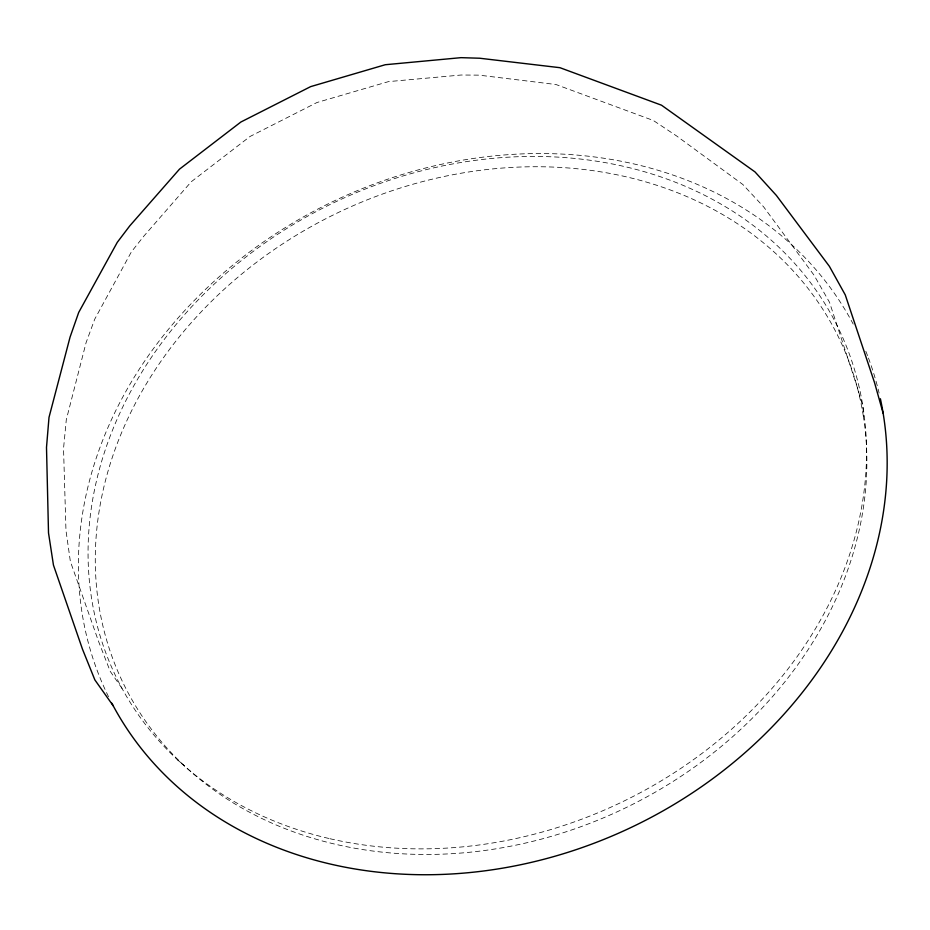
<?xml version="1.0" encoding="UTF-8"?>
<svg xmlns="http://www.w3.org/2000/svg" width="930" height="930" viewBox="0 0 930 930"><rect width="100%" height="100%" fill="white"/><g stroke="black" fill="none" stroke-linecap="round" stroke-linejoin="round"><path stroke-width="0.7" stroke-dasharray="4.65 3.49" d="M177.212 759.519L184.198 765.634M122.051 688.456L110.228 671.355L98.708 641.793L70.355 561.395L65.972 530.484L63.531 448.539L66.297 419.744L86.072 342.693L94.721 319.188L131.421 251.809L143.72 236.29L191.231 181.769L250.054 136.466L316.944 102.521L388.519 81.608L461.152 75.016L479.055 75.144L555.977 84.514L653.337 120.482L676.482 135.873L742.872 184.524L763.588 206.809L813.994 275.117L829.525 302.32L857.111 386.799L862.959 406.689L863.342 416.129A397.308 330.51 -25.5 0 1 335.056 844.173A397.308 330.51 -25.5 0 1 244.834 271.49A397.308 330.51 -25.5 0 1 863.342 416.129M865.83 351.273A416.419 346.658 -25.5 0 1 867.934 356.667M868.446 358.027A416.419 346.658 -25.5 0 1 879.083 393.006M108.519 696.721A416.419 346.658 -25.5 0 1 325.035 205.402A416.419 346.658 -25.5 0 1 853.194 324.082M329.952 838.721A401.016 332.487 -25.5 0 0 862.959 406.689A401.016 332.487 -25.5 0 0 238.952 262.551A401.016 332.487 -25.5 0 0 329.952 838.721"/><path stroke-width="1.4" d="M113.146 705.707L94.86 679.9L82.491 649.21L53.452 565.115L48.511 532.937L46.5 447.423L49.011 417.361L70.064 337.102L78.701 312.445L117.285 242.323L129.747 225.897L179.49 169.155L240.905 122.004L310.667 86.618L385.276 64.728L461.024 57.66L479.694 58.23L559.941 67.692L661.509 105.195L754.997 171.911L776.352 195.405L829.397 266.34L845.265 294.891L874.619 382.881L883.128 413.222M880.385 398.749A416.419 346.658 -25.5 0 1 600.885 840.592A416.419 346.658 -25.5 0 1 111.798 703.161"/></g></svg>
